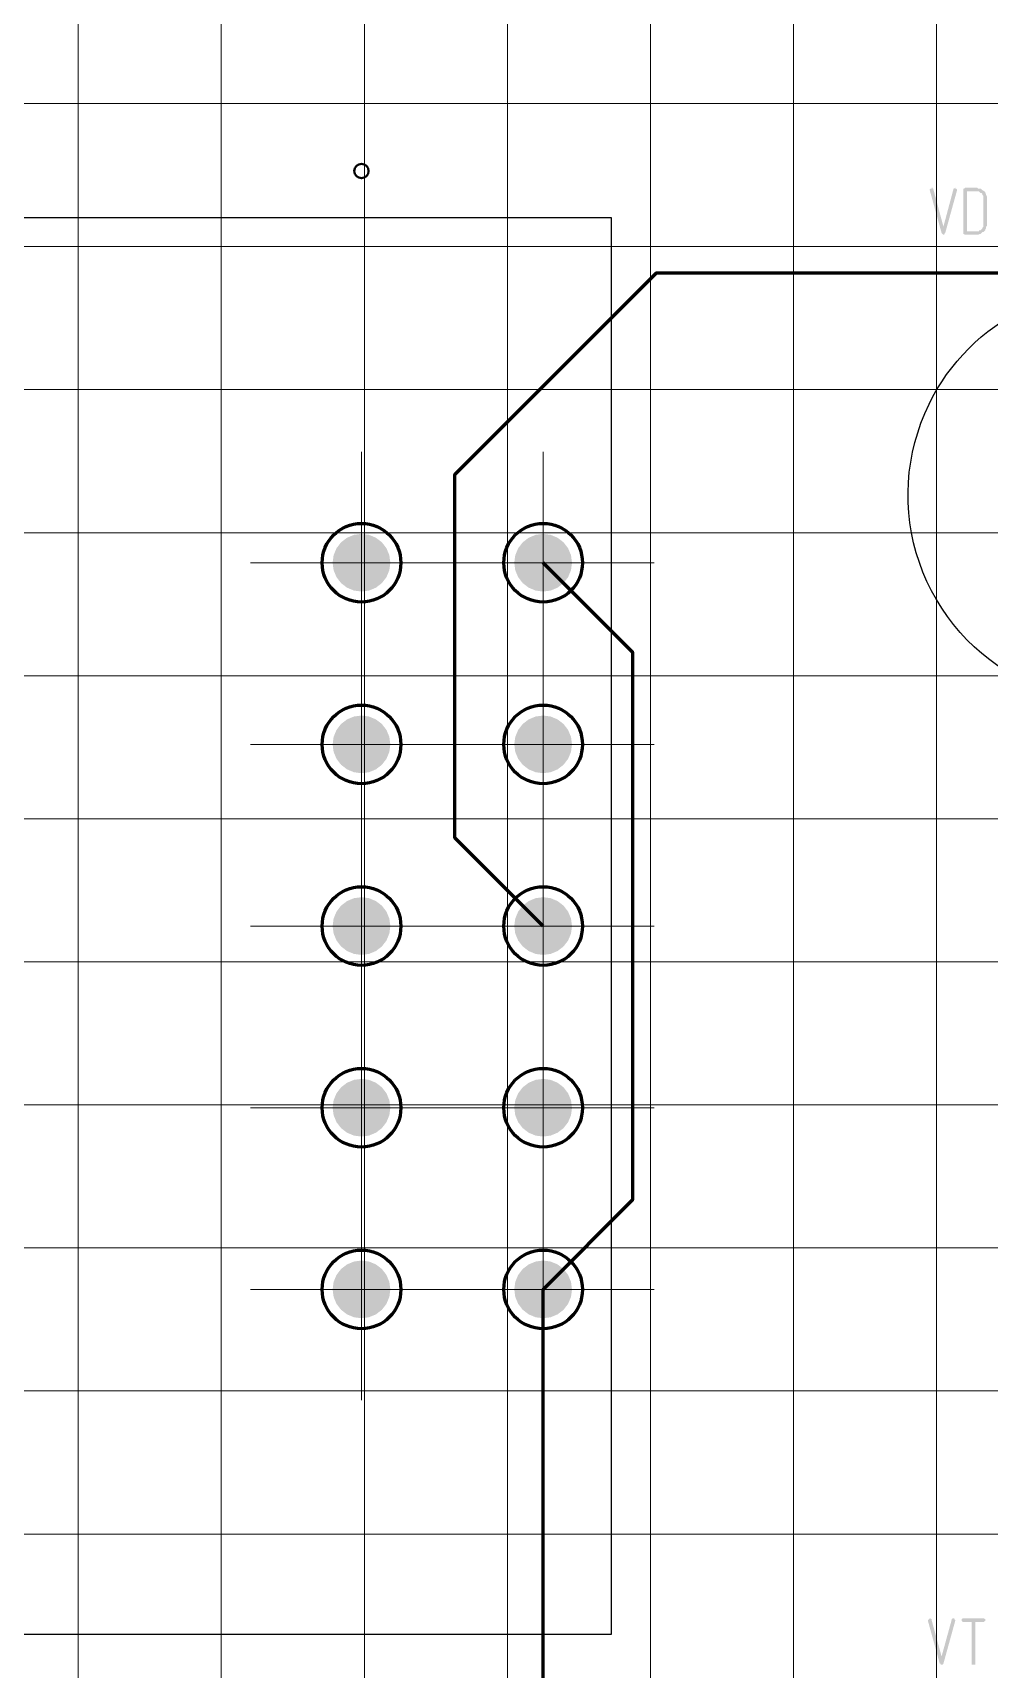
# Paper-space layout 'Layout1' of a CAD drawing. Extents: x -1 to 840, y -1 to 593.
# Drawn here: x 128.02 to 154.77, y 391.41 to 437.17 of the extents above; entities that cross this region are included whole.
import ezdxf

# ---------------------------------------------------------------- set-up
doc = ezdxf.new("R2010")
doc.units = 0
doc.header["$MEASUREMENT"] = 0
doc.layers.add('PDF _Геометрия', color=7, linetype='CONTINUOUS')
doc.layers.add('PDF _Сплошная заливка', color=7, linetype='CONTINUOUS')

psp = doc.layouts.get("Layout1")

# ---------------------------------------------------------------- hatches: boundary and pattern name
at = {"layer": 'PDF _Сплошная заливка', "transparency": 33554559}
for points in [[(153.822, 432.811), (153.848, 432.811), (153.848, 432.811), (153.848, 432.811), (153.848, 432.811), (153.873, 432.786), (153.873, 432.786), (153.873, 432.761), (153.543, 431.567), (153.543, 431.567), (153.543, 431.567), (153.517, 431.541), (153.517, 431.541), (153.517, 431.516), (153.492, 431.516), (153.492, 431.516), (153.467, 431.541), (153.467, 431.541), (153.467, 431.541), (153.467, 431.541), (153.441, 431.567), (153.111, 432.761), (153.111, 432.786), (153.111, 432.786), (153.111, 432.786), (153.136, 432.811), (153.136, 432.811), (153.136, 432.811), (153.136, 432.811), (153.162, 432.811), (153.162, 432.837), (153.187, 432.837), (153.187, 432.811), (153.187, 432.811), (153.187, 432.811), (153.187, 432.811), (153.213, 432.811), (153.213, 432.786), (153.492, 431.745), (153.771, 432.786), (153.771, 432.786), (153.771, 432.786), (153.771, 432.811), (153.797, 432.811), (153.797, 432.811), (153.797, 432.811), (153.797, 432.811), (153.822, 432.837), (153.822, 432.837)], [(137.215, 422.347), (137.215, 423.154), (137.424, 423.127), (137.619, 423.046), (137.786, 422.918), (137.914, 422.751), (137.995, 422.556), (138.022, 422.347)], [(142.296, 422.347), (142.296, 423.154), (142.505, 423.127), (142.7, 423.046), (142.867, 422.918), (142.995, 422.751), (143.076, 422.556), (143.103, 422.347)], [(137.215, 422.347), (137.215, 421.541), (137.006, 421.568), (136.811, 421.649), (136.644, 421.777), (136.516, 421.944), (136.435, 422.139), (136.408, 422.347)], [(142.296, 422.347), (142.296, 421.541), (142.087, 421.568), (141.892, 421.649), (141.725, 421.777), (141.597, 421.944), (141.516, 422.139), (141.489, 422.347)], [(137.215, 417.267), (137.215, 418.074), (137.424, 418.047), (137.619, 417.966), (137.786, 417.838), (137.914, 417.671), (137.995, 417.476), (138.022, 417.267)], [(142.296, 417.267), (142.296, 418.074), (142.505, 418.047), (142.7, 417.966), (142.867, 417.838), (142.995, 417.671), (143.076, 417.476), (143.103, 417.267)], [(137.215, 417.267), (137.215, 416.461), (137.006, 416.488), (136.811, 416.569), (136.644, 416.697), (136.516, 416.864), (136.435, 417.059), (136.408, 417.267)], [(142.296, 417.267), (142.296, 416.461), (142.087, 416.488), (141.892, 416.569), (141.725, 416.697), (141.597, 416.864), (141.516, 417.059), (141.489, 417.267)], [(137.215, 412.187), (137.215, 412.994), (137.424, 412.967), (137.619, 412.886), (137.786, 412.758), (137.914, 412.591), (137.995, 412.396), (138.022, 412.187)], [(142.296, 412.187), (142.296, 412.994), (142.505, 412.967), (142.7, 412.886), (142.867, 412.758), (142.995, 412.591), (143.076, 412.396), (143.103, 412.187)], [(137.215, 412.187), (137.215, 411.381), (137.006, 411.408), (136.811, 411.489), (136.644, 411.617), (136.516, 411.784), (136.435, 411.979), (136.408, 412.187)], [(142.296, 412.187), (142.296, 411.381), (142.087, 411.408), (141.892, 411.489), (141.725, 411.617), (141.597, 411.784), (141.516, 411.979), (141.489, 412.187)], [(137.215, 407.107), (137.215, 407.914), (137.424, 407.887), (137.619, 407.806), (137.786, 407.678), (137.914, 407.511), (137.995, 407.316), (138.022, 407.107)], [(142.296, 407.107), (142.296, 407.914), (142.505, 407.887), (142.7, 407.806), (142.867, 407.678), (142.995, 407.511), (143.076, 407.316), (143.103, 407.107)], [(137.215, 407.107), (137.215, 406.301), (137.006, 406.328), (136.811, 406.409), (136.644, 406.537), (136.516, 406.704), (136.435, 406.899), (136.408, 407.107)], [(142.296, 407.107), (142.296, 406.301), (142.087, 406.328), (141.892, 406.409), (141.725, 406.537), (141.597, 406.704), (141.516, 406.899), (141.489, 407.107)], [(137.215, 402.027), (137.215, 402.834), (137.424, 402.807), (137.619, 402.726), (137.786, 402.598), (137.914, 402.431), (137.995, 402.236), (138.022, 402.027)], [(142.296, 402.027), (142.296, 402.834), (142.505, 402.807), (142.7, 402.726), (142.867, 402.598), (142.995, 402.431), (143.076, 402.236), (143.103, 402.027)], [(137.215, 402.027), (137.215, 401.221), (137.006, 401.248), (136.811, 401.329), (136.644, 401.457), (136.516, 401.624), (136.435, 401.819), (136.408, 402.027)], [(142.296, 402.027), (142.296, 401.221), (142.087, 401.248), (141.892, 401.329), (141.725, 401.457), (141.597, 401.624), (141.516, 401.819), (141.489, 402.027)], [(153.771, 392.832), (153.797, 392.832), (153.797, 392.807), (153.797, 392.807), (153.797, 392.807), (153.822, 392.781), (153.822, 392.781), (153.822, 392.756), (153.492, 391.562), (153.492, 391.562), (153.492, 391.562), (153.467, 391.537), (153.467, 391.537), (153.467, 391.537), (153.441, 391.537), (153.441, 391.537), (153.416, 391.537), (153.416, 391.537), (153.416, 391.537), (153.416, 391.562), (153.39, 391.562), (153.06, 392.756), (153.06, 392.781), (153.06, 392.781), (153.06, 392.781), (153.085, 392.807), (153.085, 392.807), (153.085, 392.807), (153.085, 392.807), (153.111, 392.832), (153.111, 392.832), (153.136, 392.832), (153.136, 392.832), (153.136, 392.807), (153.136, 392.807), (153.136, 392.807), (153.162, 392.807), (153.162, 392.781), (153.441, 391.765), (153.721, 392.781), (153.721, 392.781), (153.721, 392.807), (153.721, 392.807), (153.746, 392.807), (153.746, 392.807), (153.746, 392.807), (153.746, 392.832), (153.771, 392.832)], [(154.61, 392.832), (154.635, 392.832), (154.635, 392.807), (154.635, 392.807), (154.661, 392.807), (154.661, 392.781), (154.661, 392.781), (154.661, 392.781), (154.661, 392.781), (154.661, 392.756), (154.635, 392.756), (154.635, 392.756), (154.635, 392.73), (154.635, 392.73), (154.61, 392.73), (154.381, 392.73), (154.381, 391.562), (154.381, 391.562), (154.381, 391.562), (154.381, 391.537), (154.356, 391.537), (154.356, 391.537), (154.356, 391.537), (154.356, 391.537), (154.33, 391.537), (154.33, 391.537), (154.33, 391.537), (154.305, 391.537), (154.305, 391.537), (154.305, 391.537), (154.28, 391.537), (154.28, 391.562), (154.28, 391.562), (154.28, 392.73), (154.051, 392.73), (154.025, 392.73), (154.025, 392.73), (154.025, 392.756), (154.025, 392.756), (154, 392.756), (154, 392.756), (154, 392.781), (154, 392.781), (154, 392.781), (154, 392.807), (154.025, 392.807), (154.025, 392.807), (154.025, 392.807), (154.025, 392.832), (154.051, 392.832)]]:
    psp.add_hatch(color=256, dxfattribs=at).paths.add_polyline_path(points)
h = psp.add_hatch(color=256, dxfattribs=at)
h.paths.add_polyline_path([(154.432, 432.735), (154.153, 432.735), (154.153, 431.618), (154.432, 431.618), (154.457, 431.618), (154.483, 431.618), (154.483, 431.643), (154.508, 431.643), (154.534, 431.643), (154.559, 431.668), (154.559, 431.668), (154.559, 431.668), (154.584, 431.694), (154.584, 431.719), (154.584, 431.719), (154.61, 431.745), (154.61, 431.77), (154.61, 431.795), (154.61, 432.532), (154.61, 432.557), (154.61, 432.557), (154.61, 432.583), (154.61, 432.583), (154.61, 432.608), (154.584, 432.634), (154.584, 432.659), (154.559, 432.684), (154.559, 432.684), (154.559, 432.684), (154.534, 432.684), (154.508, 432.71), (154.508, 432.71), (154.483, 432.735), (154.457, 432.735)], flags=0)
h.paths.add_polyline_path([(154.457, 432.811), (154.457, 432.811), (154.483, 432.811), (154.534, 432.811), (154.559, 432.786), (154.584, 432.761), (154.635, 432.735), (154.635, 432.735), (154.635, 432.735), (154.635, 432.735), (154.661, 432.71), (154.661, 432.684), (154.686, 432.659), (154.686, 432.634), (154.711, 432.583), (154.711, 432.557), (154.711, 432.557), (154.711, 431.795), (154.711, 431.795), (154.711, 431.795), (154.711, 431.795), (154.711, 431.77), (154.711, 431.77), (154.686, 431.745), (154.686, 431.694), (154.661, 431.668), (154.661, 431.643), (154.635, 431.618), (154.61, 431.592), (154.61, 431.592), (154.584, 431.592), (154.559, 431.567), (154.534, 431.541), (154.508, 431.541), (154.457, 431.516), (154.432, 431.516), (154.102, 431.516), (154.076, 431.516), (154.076, 431.541), (154.076, 431.541), (154.051, 431.541), (154.051, 431.541), (154.051, 431.567), (154.051, 432.786), (154.051, 432.786), (154.051, 432.786), (154.051, 432.786), (154.051, 432.811), (154.076, 432.811), (154.076, 432.811), (154.076, 432.811), (154.102, 432.837), (154.432, 432.837)], flags=0)
at = {"layer": 'PDF _Сплошная заливка', "true_color": 0xffffff, "transparency": 33554559}
for points in [[(136.408, 422.347), (136.435, 422.556), (136.516, 422.751), (136.644, 422.918), (136.811, 423.046), (137.006, 423.127), (137.215, 423.154), (137.215, 422.347)], [(141.489, 422.347), (141.516, 422.556), (141.597, 422.751), (141.725, 422.918), (141.892, 423.046), (142.087, 423.127), (142.296, 423.154), (142.296, 422.347)], [(138.022, 422.347), (137.995, 422.139), (137.914, 421.944), (137.786, 421.777), (137.619, 421.649), (137.424, 421.568), (137.215, 421.541), (137.215, 422.347)], [(143.103, 422.347), (143.076, 422.139), (142.995, 421.944), (142.867, 421.777), (142.7, 421.649), (142.505, 421.568), (142.296, 421.541), (142.296, 422.347)], [(136.408, 417.267), (136.435, 417.476), (136.516, 417.671), (136.644, 417.838), (136.811, 417.966), (137.006, 418.047), (137.215, 418.074), (137.215, 417.267)], [(141.489, 417.267), (141.516, 417.476), (141.597, 417.671), (141.725, 417.838), (141.892, 417.966), (142.087, 418.047), (142.296, 418.074), (142.296, 417.267)], [(138.022, 417.267), (137.995, 417.059), (137.914, 416.864), (137.786, 416.697), (137.619, 416.569), (137.424, 416.488), (137.215, 416.461), (137.215, 417.267)], [(143.103, 417.267), (143.076, 417.059), (142.995, 416.864), (142.867, 416.697), (142.7, 416.569), (142.505, 416.488), (142.296, 416.461), (142.296, 417.267)], [(136.408, 412.187), (136.435, 412.396), (136.516, 412.591), (136.644, 412.758), (136.811, 412.886), (137.006, 412.967), (137.215, 412.994), (137.215, 412.187)], [(141.489, 412.187), (141.516, 412.396), (141.597, 412.591), (141.725, 412.758), (141.892, 412.886), (142.087, 412.967), (142.296, 412.994), (142.296, 412.187)], [(138.022, 412.187), (137.995, 411.979), (137.914, 411.784), (137.786, 411.617), (137.619, 411.489), (137.424, 411.408), (137.215, 411.381), (137.215, 412.187)], [(143.103, 412.187), (143.076, 411.979), (142.995, 411.784), (142.867, 411.617), (142.7, 411.489), (142.505, 411.408), (142.296, 411.381), (142.296, 412.187)], [(136.408, 407.107), (136.435, 407.316), (136.516, 407.511), (136.644, 407.678), (136.811, 407.806), (137.006, 407.887), (137.215, 407.914), (137.215, 407.107)], [(141.489, 407.107), (141.516, 407.316), (141.597, 407.511), (141.725, 407.678), (141.892, 407.806), (142.087, 407.887), (142.296, 407.914), (142.296, 407.107)], [(138.022, 407.107), (137.995, 406.899), (137.914, 406.704), (137.786, 406.537), (137.619, 406.409), (137.424, 406.328), (137.215, 406.301), (137.215, 407.107)], [(143.103, 407.107), (143.076, 406.899), (142.995, 406.704), (142.867, 406.537), (142.7, 406.409), (142.505, 406.328), (142.296, 406.301), (142.296, 407.107)], [(136.408, 402.027), (136.435, 402.236), (136.516, 402.431), (136.644, 402.598), (136.811, 402.726), (137.006, 402.807), (137.215, 402.834), (137.215, 402.027)], [(141.489, 402.027), (141.516, 402.236), (141.597, 402.431), (141.725, 402.598), (141.892, 402.726), (142.087, 402.807), (142.296, 402.834), (142.296, 402.027)], [(138.022, 402.027), (137.995, 401.819), (137.914, 401.624), (137.786, 401.457), (137.619, 401.329), (137.424, 401.248), (137.215, 401.221), (137.215, 402.027)], [(143.103, 402.027), (143.076, 401.819), (142.995, 401.624), (142.867, 401.457), (142.7, 401.329), (142.505, 401.248), (142.296, 401.221), (142.296, 402.027)]]:
    psp.add_hatch(color=7, dxfattribs=at).paths.add_polyline_path(points)

# ---------------------------------------------------------------- linework, layer by layer
at = {"layer": 'PDF _Геометрия', "lineweight": 20}
for points in [[(129.294, 329.948), (129.294, 331.188), (129.294, 491.187)], [(133.294, 328.708), (133.294, 331.188), (133.294, 491.187)], [(137.295, 329.948), (137.295, 331.188), (137.295, 491.187)], [(141.296, 328.708), (141.296, 331.188), (141.296, 491.187)], [(145.296, 329.948), (145.296, 331.188), (145.296, 491.187)], [(149.297, 328.708), (149.297, 331.188), (149.297, 491.187)], [(153.298, 329.948), (153.298, 331.188), (153.298, 491.187)], [(106.809, 435.187), (109.29, 435.187), (349.334, 435.187)], [(108.05, 431.187), (109.29, 431.187), (349.334, 431.187)], [(106.809, 427.187), (109.29, 427.187), (349.334, 427.187)], [(137.215, 419.248), (137.215, 425.447)], [(137.215, 419.548), (137.215, 425.148)], [(142.296, 419.248), (142.296, 425.447)], [(142.296, 419.548), (142.296, 425.148)], [(108.05, 423.187), (109.29, 423.187), (349.334, 423.187)], [(134.115, 422.347), (140.316, 422.347)], [(134.415, 422.347), (140.016, 422.347)], [(139.195, 422.347), (145.397, 422.347)], [(139.496, 422.347), (145.097, 422.347)], [(137.215, 414.168), (137.215, 420.367)], [(142.296, 414.168), (142.296, 420.367)], [(137.215, 414.468), (137.215, 420.068)], [(142.296, 414.468), (142.296, 420.068)], [(106.809, 419.187), (109.29, 419.187), (349.334, 419.187)], [(134.115, 417.267), (140.316, 417.267)], [(134.415, 417.267), (140.016, 417.267)], [(139.195, 417.267), (145.397, 417.267)], [(139.496, 417.267), (145.097, 417.267)], [(108.05, 415.187), (109.29, 415.187), (349.334, 415.187)], [(137.215, 409.088), (137.215, 415.287)], [(142.296, 409.088), (142.296, 415.287)], [(137.215, 409.388), (137.215, 414.988)], [(142.296, 409.388), (142.296, 414.988)], [(134.115, 412.187), (140.316, 412.187)], [(134.415, 412.187), (140.016, 412.187)], [(139.195, 412.187), (145.397, 412.187)], [(139.496, 412.187), (145.097, 412.187)], [(106.809, 411.187), (109.29, 411.187), (349.334, 411.187)], [(137.215, 404.008), (137.215, 410.207)], [(142.296, 404.008), (142.296, 410.207)], [(137.215, 404.308), (137.215, 409.908)], [(142.296, 404.308), (142.296, 409.908)], [(108.05, 407.187), (109.29, 407.187), (349.334, 407.187)], [(134.115, 407.107), (140.316, 407.107)], [(134.415, 407.107), (140.016, 407.107)], [(139.195, 407.107), (145.397, 407.107)], [(139.496, 407.107), (145.097, 407.107)], [(137.215, 398.928), (137.215, 405.127)], [(142.296, 398.928), (142.296, 405.127)], [(137.215, 399.228), (137.215, 404.828)], [(142.296, 399.228), (142.296, 404.828)], [(106.809, 403.187), (109.29, 403.187), (349.334, 403.187)], [(134.115, 402.027), (140.316, 402.027)], [(134.415, 402.027), (140.016, 402.027)], [(139.195, 402.027), (145.397, 402.027)], [(139.496, 402.027), (145.097, 402.027)], [(108.05, 399.187), (109.29, 399.187), (349.334, 399.187)], [(106.809, 395.187), (109.29, 395.187), (349.334, 395.187)]]:
    psp.add_lwpolyline(points, dxfattribs=at)
at = {"layer": 'PDF _Геометрия', "lineweight": 60}
for points in [[(142.296, 412.188), (139.83, 414.653), (139.83, 424.815), (145.469, 430.454), (158.121, 430.454), (165.692, 422.885), (173.211, 422.885), (174.787, 424.459), (174.787, 431.571), (173.719, 432.638), (170.366, 432.638), (169.807, 433.197), (169.807, 465.694), (175.542, 471.427)], [(134.294, 378.788), (142.296, 386.787), (142.296, 402.028), (144.809, 404.54), (144.809, 419.835), (142.296, 422.348)]]:
    psp.add_lwpolyline(points, dxfattribs=at)
at = {"layer": 'PDF _Геометрия', "lineweight": 25}
psp.add_lwpolyline([(144.202, 431.999), (144.202, 392.375), (111.734, 392.375), (111.734, 431.999)], close=True, dxfattribs=at)
psp.add_lwpolyline([(155.758, 429.448), (160.839, 429.448, -0.41428), (163.508, 421.7, -0.414159), (155.758, 419.032, -0.41428), (153.09, 426.78, -0.167358)], format="xyb", close=True, dxfattribs=at)
at = {"layer": 'PDF _Геометрия', "lineweight": 40}
psp.add_circle((137.215, 433.3), 0.2, dxfattribs=at)
at = {"layer": 'PDF _Геометрия', "lineweight": 60}
for centre in [(137.215, 422.347), (137.215, 422.347), (142.296, 422.347), (142.296, 422.347), (137.215, 417.267), (137.215, 417.267), (142.296, 417.267), (142.296, 417.267), (137.215, 412.187), (137.215, 412.187), (142.296, 412.187), (142.296, 412.187), (137.215, 407.107), (137.215, 407.107), (142.296, 407.107), (142.296, 407.107), (137.215, 402.027), (137.215, 402.027), (142.296, 402.027), (142.296, 402.027)]:
    psp.add_circle(centre, 1.1, dxfattribs=at)

doc.saveas('drawing.dxf')
